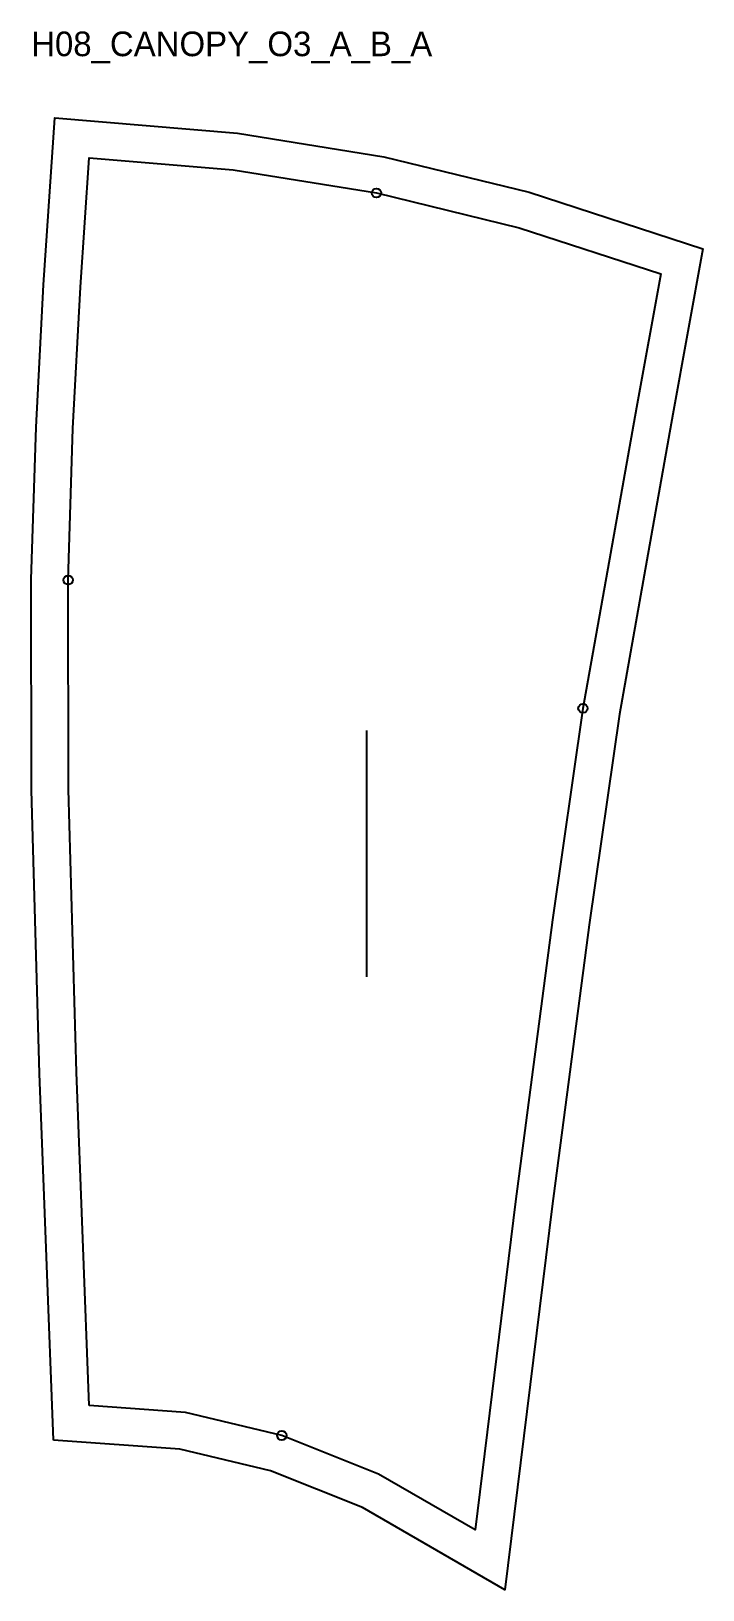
# Model space of a CAD drawing. Header units: millimetres. Extents: x -19 to 199, y -60 to 446.
import ezdxf

# ---------------------------------------------------------------- set-up
doc = ezdxf.new("R2010")
doc.units = ezdxf.units.MM
for name, color, linetype in [('CUT', 1, 'Continuous'), ('GRAIN', 3, 'Continuous'), ('ID', 7, 'Continuous'), ('NOTCH', 2, 'Continuous'), ('SEAM', 5, 'Continuous')]:
    doc.layers.add(name, color=color, linetype=linetype)

msp = doc.modelspace()

# ---------------------------------------------------------------- linework, layer by layer
at = {"layer": 'CUT'}
msp.add_lwpolyline([(-11.58, -11.2), (-16.11, 107.83), (-18.68, 199.87), (-18.83, 268.24), (-17.24, 317.73), (-14.83, 363.9), (-11.15, 418.17), (48.19, 413.18), (95.66, 405.53), (142.87, 394.01), (199.26, 375.62), (189.48, 321.98), (181.13, 274.56), (172.17, 224.49), (162.3, 156.11), (150.37, 64.74), (134.97, -59.81), (88.7, -33.12), (58.89, -21.16), (29.4, -14.13), (-11.58, -11.2)], close=True, dxfattribs=at)
at = {"layer": 'GRAIN'}
msp.add_line((90.21, 139.18), (90.21, 219.18), dxfattribs=at)
at = {"layer": 'NOTCH'}
for centre in [(93.28, 393.75), (-6.83, 268.06), (160.33, 226.41), (62.54, -9.69)]:
    msp.add_circle(centre, 1.5, dxfattribs=at)
at = {"layer": 'SEAM'}
msp.add_lwpolyline([(0, 0), (-4.11, 108.23), (-6.68, 200.06), (-6.83, 268.06), (-5.25, 317.23), (-2.85, 363.18), (0, 405.19), (46.73, 401.26), (93.28, 393.75), (139.58, 382.46), (185.57, 367.46), (177.67, 324.09), (169.31, 276.66), (160.33, 226.41), (150.42, 157.74), (138.47, 66.26), (125.29, -40.37), (93.96, -22.3), (62.54, -9.69), (31.23, -2.23)], close=True, dxfattribs=at)

# ---------------------------------------------------------------- texts
at = {"layer": 'ID'}
msp.add_text('H08_CANOPY_O3_A_B_A', height=8, dxfattribs=at).set_placement((-18.83, 438.17))

doc.saveas('drawing.dxf')
